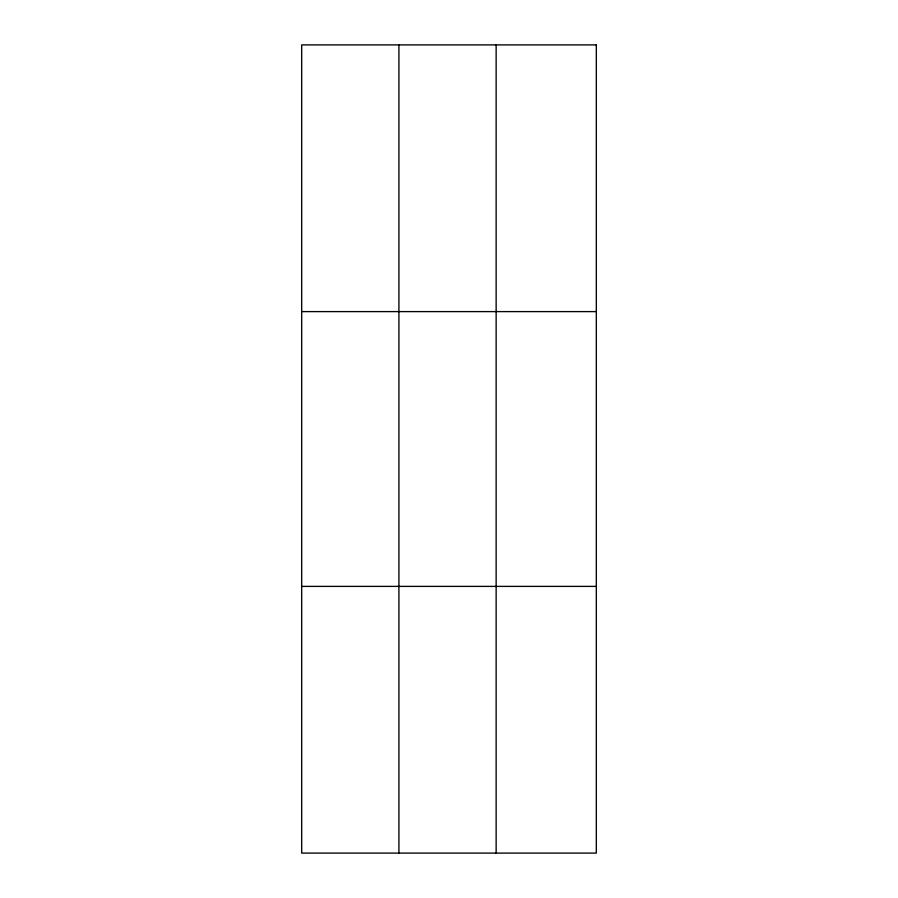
<?xml version="1.0" encoding="UTF-8"?>
<svg xmlns="http://www.w3.org/2000/svg" width="898" height="898" viewBox="0 0 898 898"><rect width="100%" height="100%" fill="white"/><g stroke="black" fill="none" stroke-linecap="round" stroke-linejoin="round"><path stroke-width="1.35" d="M398.914 44.9L398.914 853.1M496.145 44.9L496.145 853.1M301.683 311.606L596.317 311.606M301.683 586.394L596.317 586.394M596.317 44.9L596.317 853.1L301.683 853.1L301.683 44.9L596.317 44.9"/></g></svg>
